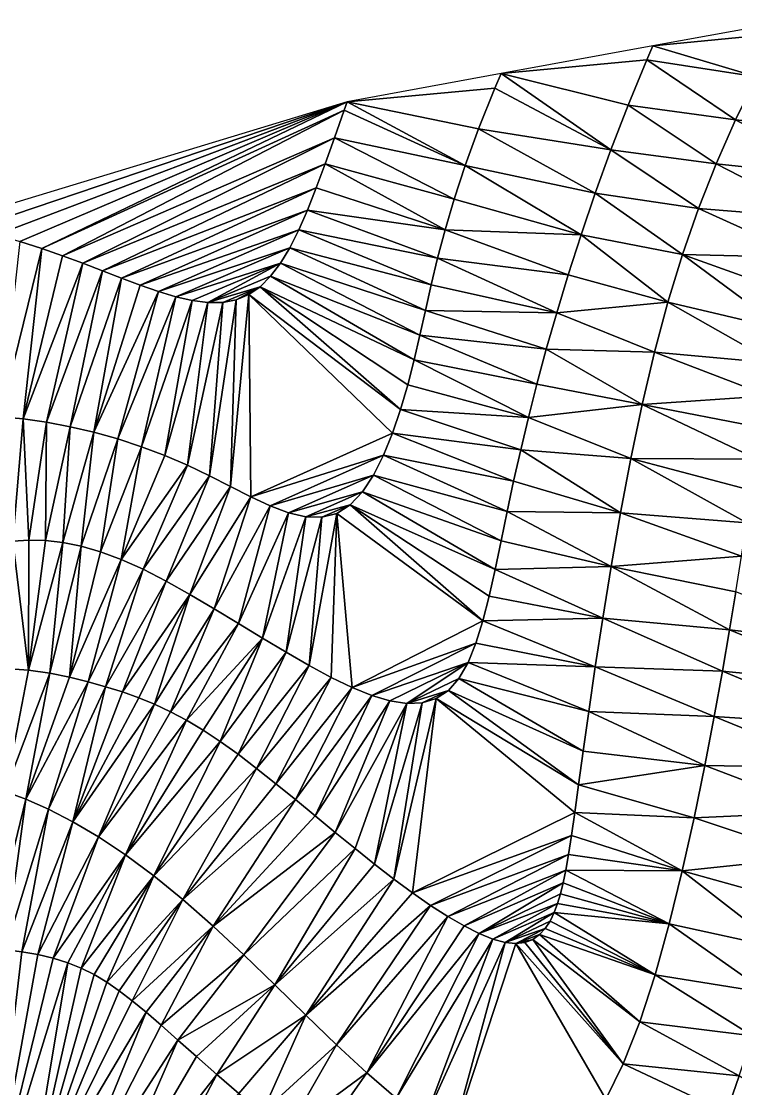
# Model space of a CAD drawing. Header units: metres. Extents: x 0 to 433, y 0 to 317.
# Drawn here: x 281.95 to 287.89, y 300.92 to 309.8 of the extents above; entities that cross this region are included whole.
import ezdxf

# ---------------------------------------------------------------- set-up
doc = ezdxf.new("R2010")
doc.units = ezdxf.units.M
doc.layers.add('TERRAIN_TIN', color=8, linetype='Continuous')

msp = doc.modelspace()

# ---------------------------------------------------------------- linework, layer by layer
at = {"layer": 'TERRAIN_TIN'}
for points in [[(287.2035, 309.5923, 3), (288.2627, 309.6953, 4), (288.3226, 309.7965, 4)], [(288.2627, 309.6953, 4), (287.2035, 309.5923, 3), (288.0677, 309.3362, 4)], [(287.2035, 309.5923, 3), (285.9413, 309.3619, 2), (287.1527, 309.4773, 3)], [(288.0677, 309.3362, 4), (287.2035, 309.5923, 3), (287.1527, 309.4773, 3)], [(285.9413, 309.3619, 2), (286.9971, 309.0989, 3), (287.1527, 309.4773, 3)], [(286.9971, 309.0989, 3), (287.8906, 308.9765, 4), (287.1527, 309.4773, 3)], [(287.8906, 308.9765, 4), (288.0677, 309.3362, 4), (287.1527, 309.4773, 3)], [(285.8889, 309.2402, 2), (285.9413, 309.3619, 2), (284.6624, 309.1285, 1)], [(285.8889, 309.2402, 2), (286.8547, 308.7279, 3), (285.9413, 309.3619, 2)], [(286.8547, 308.7279, 3), (286.9971, 309.0989, 3), (285.9413, 309.3619, 2)], [(288.0677, 309.3362, 4), (287.8906, 308.9765, 4), (288.965, 308.8676, 5)], [(285.7541, 308.9032, 2), (285.8889, 309.2402, 2), (284.6624, 309.1285, 1)], [(286.8547, 308.7279, 3), (285.8889, 309.2402, 2), (285.7541, 308.9032, 2)], [(281.3462, 308.1202, 1), (281.5492, 308.0751, 1), (284.6624, 309.1285, 1)], [(281.5492, 308.0751, 1), (281.7498, 308.0231, 1), (284.6624, 309.1285, 1)], [(281.7498, 308.0231, 1), (281.9402, 307.9672, 1), (284.6624, 309.1285, 1)], [(281.9402, 307.9672, 1), (282.1216, 307.9084, 1), (284.6624, 309.1285, 1)], [(282.1216, 307.9084, 1), (284.6371, 309.0587, 1), (284.6624, 309.1285, 1)], [(284.6371, 309.0587, 1), (285.6422, 308.5967, 2), (284.6624, 309.1285, 1)], [(285.6422, 308.5967, 2), (285.7541, 308.9032, 2), (284.6624, 309.1285, 1)], [(282.1216, 307.9084, 1), (282.2954, 307.8473, 1), (284.6371, 309.0587, 1)], [(284.6371, 309.0587, 1), (282.2954, 307.8473, 1), (284.5548, 308.8268, 1)], [(285.6422, 308.5967, 2), (284.6371, 309.0587, 1), (284.5548, 308.8268, 1)], [(286.9971, 309.0989, 3), (286.8547, 308.7279, 3), (287.7297, 308.6129, 4)], [(287.8906, 308.9765, 4), (286.9971, 309.0989, 3), (287.7297, 308.6129, 4)], [(287.8906, 308.9765, 4), (287.7297, 308.6129, 4), (288.7739, 308.5015, 5)], [(288.965, 308.8676, 5), (287.8906, 308.9765, 4), (288.7739, 308.5015, 5)], [(285.6422, 308.5967, 2), (286.7247, 308.3672, 3), (285.7541, 308.9032, 2)], [(286.7247, 308.3672, 3), (286.8547, 308.7279, 3), (285.7541, 308.9032, 2)], [(282.2954, 307.8473, 1), (282.4632, 307.7851, 1), (284.5548, 308.8268, 1)], [(284.5548, 308.8268, 1), (282.4632, 307.7851, 1), (284.4778, 308.6107, 1)], [(285.5505, 308.3182, 2), (284.5548, 308.8268, 1), (284.4778, 308.6107, 1)], [(285.5505, 308.3182, 2), (285.6422, 308.5967, 2), (284.5548, 308.8268, 1)], [(287.5835, 308.2416, 4), (286.8547, 308.7279, 3), (286.7247, 308.3672, 3)], [(286.8547, 308.7279, 3), (287.5835, 308.2416, 4), (287.7297, 308.6129, 4)], [(282.4632, 307.7851, 1), (282.6263, 307.7224, 1), (284.4778, 308.6107, 1)], [(282.6263, 307.7224, 1), (284.404, 308.4108, 1), (284.4778, 308.6107, 1)], [(284.404, 308.4108, 1), (285.4754, 308.0632, 2), (284.4778, 308.6107, 1)], [(285.4754, 308.0632, 2), (285.5505, 308.3182, 2), (284.4778, 308.6107, 1)], [(286.6067, 308.02, 3), (285.6422, 308.5967, 2), (285.5505, 308.3182, 2)], [(285.6422, 308.5967, 2), (286.6067, 308.02, 3), (286.7247, 308.3672, 3)], [(287.5835, 308.2416, 4), (288.6153, 308.1577, 5), (287.7297, 308.6129, 4)], [(287.7297, 308.6129, 4), (288.6153, 308.1577, 5), (288.7739, 308.5015, 5)], [(284.404, 308.4108, 1), (282.6263, 307.7224, 1), (282.7857, 307.6606, 1)], [(284.3315, 308.2276, 1), (284.404, 308.4108, 1), (282.7857, 307.6606, 1)], [(285.4754, 308.0632, 2), (284.404, 308.4108, 1), (284.3315, 308.2276, 1)], [(285.4754, 308.0632, 2), (286.6067, 308.02, 3), (285.5505, 308.3182, 2)], [(286.7247, 308.3672, 3), (286.6067, 308.02, 3), (287.4504, 307.8591, 4)], [(287.5835, 308.2416, 4), (286.7247, 308.3672, 3), (287.4504, 307.8591, 4)], [(282.941, 307.6021, 1), (284.3315, 308.2276, 1), (282.7857, 307.6606, 1)], [(282.941, 307.6021, 1), (284.2587, 308.0619, 1), (284.3315, 308.2276, 1)], [(284.3315, 308.2276, 1), (284.2587, 308.0619, 1), (285.4131, 307.827, 2)], [(285.4754, 308.0632, 2), (284.3315, 308.2276, 1), (285.4131, 307.827, 2)], [(288.4849, 307.8336, 5), (287.5835, 308.2416, 4), (287.4504, 307.8591, 4)], [(288.6153, 308.1577, 5), (287.5835, 308.2416, 4), (288.4849, 307.8336, 5)], [(283.0913, 307.5498, 1), (284.2587, 308.0619, 1), (282.941, 307.6021, 1)], [(284.2587, 308.0619, 1), (283.0913, 307.5498, 1), (284.1844, 307.9145, 1)], [(285.3599, 307.6053, 2), (284.2587, 308.0619, 1), (284.1844, 307.9145, 1)], [(284.2587, 308.0619, 1), (285.3599, 307.6053, 2), (285.4131, 307.827, 2)], [(286.5001, 307.6886, 3), (285.4754, 308.0632, 2), (285.4131, 307.827, 2)], [(286.6067, 308.02, 3), (285.4754, 308.0632, 2), (286.5001, 307.6886, 3)], [(282.1216, 307.9084, 1), (281.9402, 307.9672, 1), (281.7785, 306.5078, 2)], [(287.329, 307.4617, 4), (286.6067, 308.02, 3), (286.5001, 307.6886, 3)], [(286.6067, 308.02, 3), (287.329, 307.4617, 4), (287.4504, 307.8591, 4)], [(281.9677, 306.4903, 2), (282.1216, 307.9084, 1), (281.7785, 306.5078, 2)], [(281.9677, 306.4903, 2), (282.2954, 307.8473, 1), (282.1216, 307.9084, 1)], [(284.1844, 307.9145, 1), (283.0913, 307.5498, 1), (283.2358, 307.5065, 1)], [(284.1069, 307.7861, 1), (284.1844, 307.9145, 1), (283.2358, 307.5065, 1)], [(284.1069, 307.7861, 1), (285.3121, 307.3935, 2), (284.1844, 307.9145, 1)], [(285.3121, 307.3935, 2), (285.3599, 307.6053, 2), (284.1844, 307.9145, 1)], [(282.2954, 307.8473, 1), (281.9677, 306.4903, 2), (282.4632, 307.7851, 1)], [(281.9677, 306.4903, 2), (282.1614, 306.4628, 2), (282.4632, 307.7851, 1)], [(282.1614, 306.4628, 2), (282.6263, 307.7224, 1), (282.4632, 307.7851, 1)], [(283.3737, 307.475, 1), (284.1069, 307.7861, 1), (283.2358, 307.5065, 1)], [(283.5041, 307.4582, 1), (284.1069, 307.7861, 1), (283.3737, 307.475, 1)], [(284.1069, 307.7861, 1), (283.5041, 307.4582, 1), (284.0251, 307.6777, 1)], [(285.266, 307.1871, 2), (284.1069, 307.7861, 1), (284.0251, 307.6777, 1)], [(285.266, 307.1871, 2), (285.3121, 307.3935, 2), (284.1069, 307.7861, 1)], [(285.3599, 307.6053, 2), (286.4039, 307.3724, 3), (285.4131, 307.827, 2)], [(286.4039, 307.3724, 3), (286.5001, 307.6886, 3), (285.4131, 307.827, 2)], [(287.329, 307.4617, 4), (288.293, 307.234, 5), (287.4504, 307.8591, 4)], [(288.293, 307.234, 5), (288.3789, 307.5265, 5), (287.4504, 307.8591, 4)], [(288.3789, 307.5265, 5), (288.4849, 307.8336, 5), (287.4504, 307.8591, 4)], [(282.1614, 306.4628, 2), (282.3581, 306.4258, 2), (282.6263, 307.7224, 1)], [(282.6263, 307.7224, 1), (282.3581, 306.4258, 2), (282.7857, 307.6606, 1)], [(282.3581, 306.4258, 2), (282.5561, 306.3794, 2), (282.7857, 307.6606, 1)], [(282.5561, 306.3794, 2), (282.941, 307.6021, 1), (282.7857, 307.6606, 1)], [(283.5041, 307.4582, 1), (283.9375, 307.59, 1), (284.0251, 307.6777, 1)], [(283.9375, 307.59, 1), (285.2178, 306.9816, 2), (284.0251, 307.6777, 1)], [(285.2178, 306.9816, 2), (285.266, 307.1871, 2), (284.0251, 307.6777, 1)], [(285.3599, 307.6053, 2), (285.3121, 307.3935, 2), (286.4039, 307.3724, 3)], [(286.4039, 307.3724, 3), (287.329, 307.4617, 4), (286.5001, 307.6886, 3)], [(282.5561, 306.3794, 2), (283.0913, 307.5498, 1), (282.941, 307.6021, 1)], [(283.0913, 307.5498, 1), (282.5561, 306.3794, 2), (282.7542, 306.3239, 2)], [(283.0913, 307.5498, 1), (282.7542, 306.3239, 2), (283.2358, 307.5065, 1)], [(283.9375, 307.59, 1), (283.5041, 307.4582, 1), (283.6263, 307.459, 1)], [(283.7393, 307.4801, 1), (283.9375, 307.59, 1), (283.6263, 307.459, 1)], [(283.8427, 307.5239, 1), (283.7393, 307.4801, 1), (283.6921, 305.9278, 2)], [(283.8611, 305.8424, 2), (283.8427, 307.5239, 1), (283.6921, 305.9278, 2)], [(283.9375, 307.59, 1), (283.7393, 307.4801, 1), (283.8427, 307.5239, 1)], [(283.9375, 307.59, 1), (283.8427, 307.5239, 1), (285.1047, 306.5691, 2)], [(283.8427, 307.5239, 1), (285.0379, 306.3718, 2), (285.1047, 306.5691, 2)], [(283.8611, 305.8424, 2), (285.0379, 306.3718, 2), (283.8427, 307.5239, 1)], [(283.9375, 307.59, 1), (285.1047, 306.5691, 2), (285.1645, 306.7743, 2)], [(285.2178, 306.9816, 2), (283.9375, 307.59, 1), (285.1645, 306.7743, 2)], [(282.7542, 306.3239, 2), (282.9506, 306.2597, 2), (283.2358, 307.5065, 1)], [(282.9506, 306.2597, 2), (283.3737, 307.475, 1), (283.2358, 307.5065, 1)], [(283.3737, 307.475, 1), (282.9506, 306.2597, 2), (283.144, 306.1868, 2)], [(283.5041, 307.4582, 1), (283.3737, 307.475, 1), (283.144, 306.1868, 2)], [(283.3329, 306.1057, 2), (283.5041, 307.4582, 1), (283.144, 306.1868, 2)], [(283.6263, 307.459, 1), (283.3329, 306.1057, 2), (283.5158, 306.0176, 2)], [(283.5041, 307.4582, 1), (283.3329, 306.1057, 2), (283.6263, 307.459, 1)], [(283.7393, 307.4801, 1), (283.6263, 307.459, 1), (283.5158, 306.0176, 2)], [(283.6921, 305.9278, 2), (283.7393, 307.4801, 1), (283.5158, 306.0176, 2)], [(287.329, 307.4617, 4), (286.4039, 307.3724, 3), (287.2175, 307.046, 4)], [(288.2232, 306.9534, 5), (287.329, 307.4617, 4), (287.2175, 307.046, 4)], [(287.329, 307.4617, 4), (288.2232, 306.9534, 5), (288.293, 307.234, 5)], [(285.266, 307.1871, 2), (286.3171, 307.0701, 3), (285.3121, 307.3935, 2)], [(285.3121, 307.3935, 2), (286.3171, 307.0701, 3), (286.4039, 307.3724, 3)], [(286.4039, 307.3724, 3), (286.3171, 307.0701, 3), (287.2175, 307.046, 4)], [(285.266, 307.1871, 2), (285.2178, 306.9816, 2), (286.2389, 306.7804, 3)], [(286.3171, 307.0701, 3), (285.266, 307.1871, 2), (286.2389, 306.7804, 3)], [(286.3171, 307.0701, 3), (286.2389, 306.7804, 3), (287.1147, 306.6104, 4)], [(286.3171, 307.0701, 3), (287.1147, 306.6104, 4), (287.2175, 307.046, 4)], [(287.2175, 307.046, 4), (287.1147, 306.6104, 4), (288.1656, 306.6822, 5)], [(288.2232, 306.9534, 5), (287.2175, 307.046, 4), (288.1656, 306.6822, 5)], [(286.1682, 306.502, 3), (285.2178, 306.9816, 2), (285.1645, 306.7743, 2)], [(285.2178, 306.9816, 2), (286.1682, 306.502, 3), (286.2389, 306.7804, 3)], [(285.1047, 306.5691, 2), (286.1682, 306.502, 3), (285.1645, 306.7743, 2)], [(286.2389, 306.7804, 3), (286.1682, 306.502, 3), (287.1147, 306.6104, 4)], [(287.1147, 306.6104, 4), (288.116, 306.4177, 5), (288.1656, 306.6822, 5)], [(285.0379, 306.3718, 2), (286.1041, 306.2335, 3), (285.1047, 306.5691, 2)], [(286.1041, 306.2335, 3), (286.1682, 306.502, 3), (285.1047, 306.5691, 2)], [(287.1147, 306.6104, 4), (286.1682, 306.502, 3), (287.0203, 306.162, 4)], [(288.0707, 306.1571, 5), (287.1147, 306.6104, 4), (287.0203, 306.162, 4)], [(288.0707, 306.1571, 5), (288.116, 306.4177, 5), (287.1147, 306.6104, 4)], [(281.8821, 305.4744, 3), (281.9677, 306.4903, 2), (281.7785, 306.5078, 2)], [(281.9677, 306.4903, 2), (281.8821, 305.4744, 3), (282.0149, 305.4817, 3)], [(282.1614, 306.4628, 2), (281.9677, 306.4903, 2), (282.0149, 305.4817, 3)], [(282.1614, 306.4628, 2), (282.0149, 305.4817, 3), (282.153, 305.4784, 3)], [(282.3581, 306.4258, 2), (282.1614, 306.4628, 2), (282.153, 305.4784, 3)], [(286.1682, 306.502, 3), (286.1041, 306.2335, 3), (287.0203, 306.162, 4)], [(282.2976, 305.4627, 3), (282.3581, 306.4258, 2), (282.153, 305.4784, 3)], [(282.5561, 306.3794, 2), (282.3581, 306.4258, 2), (282.2976, 305.4627, 3)], [(282.5561, 306.3794, 2), (282.2976, 305.4627, 3), (282.4499, 305.4328, 3)], [(282.5561, 306.3794, 2), (282.4499, 305.4328, 3), (282.7542, 306.3239, 2)], [(283.8611, 305.8424, 2), (284.9633, 306.1881, 2), (285.0379, 306.3718, 2)], [(285.0379, 306.3718, 2), (284.9633, 306.1881, 2), (286.0456, 305.9737, 3)], [(286.1041, 306.2335, 3), (285.0379, 306.3718, 2), (286.0456, 305.9737, 3)], [(282.4499, 305.4328, 3), (282.6111, 305.3867, 3), (282.7542, 306.3239, 2)], [(282.6111, 305.3867, 3), (282.9506, 306.2597, 2), (282.7542, 306.3239, 2)], [(282.6111, 305.3867, 3), (282.7825, 305.3227, 3), (282.9506, 306.2597, 2)], [(282.9506, 306.2597, 2), (282.7825, 305.3227, 3), (283.144, 306.1868, 2)], [(282.7825, 305.3227, 3), (283.3329, 306.1057, 2), (283.144, 306.1868, 2)], [(284.0221, 305.768, 2), (284.9633, 306.1881, 2), (283.8611, 305.8424, 2)], [(284.9633, 306.1881, 2), (284.0221, 305.768, 2), (284.8803, 306.0237, 2)], [(284.9633, 306.1881, 2), (284.8803, 306.0237, 2), (285.9918, 305.7212, 3)], [(284.9633, 306.1881, 2), (285.9918, 305.7212, 3), (286.0456, 305.9737, 3)], [(286.9342, 305.7104, 4), (286.1041, 306.2335, 3), (286.0456, 305.9737, 3)], [(286.1041, 306.2335, 3), (286.9342, 305.7104, 4), (287.0203, 306.162, 4)], [(282.7825, 305.3227, 3), (282.9646, 305.2399, 3), (283.3329, 306.1057, 2)], [(283.3329, 306.1057, 2), (282.9646, 305.2399, 3), (283.5158, 306.0176, 2)], [(286.9342, 305.7104, 4), (287.9848, 305.6278, 5), (287.0203, 306.162, 4)], [(287.9848, 305.6278, 5), (288.0275, 305.8955, 5), (287.0203, 306.162, 4)], [(288.0275, 305.8955, 5), (288.0707, 306.1571, 5), (287.0203, 306.162, 4)], [(283.5158, 306.0176, 2), (282.9646, 305.2399, 3), (283.1556, 305.1413, 3)], [(283.6921, 305.9278, 2), (283.5158, 306.0176, 2), (283.1556, 305.1413, 3)], [(284.0221, 305.768, 2), (284.1746, 305.7106, 2), (284.8803, 306.0237, 2)], [(284.1746, 305.7106, 2), (284.7883, 305.8845, 2), (284.8803, 306.0237, 2)], [(284.8803, 306.0237, 2), (284.7883, 305.8845, 2), (285.9415, 305.4755, 3)], [(284.8803, 306.0237, 2), (285.9415, 305.4755, 3), (285.9918, 305.7212, 3)], [(283.353, 305.0308, 3), (283.6921, 305.9278, 2), (283.1556, 305.1413, 3)], [(283.8611, 305.8424, 2), (283.6921, 305.9278, 2), (283.353, 305.0308, 3)], [(285.9918, 305.7212, 3), (286.9342, 305.7104, 4), (286.0456, 305.9737, 3)], [(283.8611, 305.8424, 2), (283.353, 305.0308, 3), (283.5541, 304.9125, 3)], [(284.0221, 305.768, 2), (283.8611, 305.8424, 2), (283.5541, 304.9125, 3)], [(284.1746, 305.7106, 2), (284.3179, 305.6766, 2), (284.7883, 305.8845, 2)], [(284.3179, 305.6766, 2), (284.6865, 305.776, 2), (284.7883, 305.8845, 2)], [(284.7883, 305.8845, 2), (284.6865, 305.776, 2), (285.8927, 305.2395, 3)], [(285.9415, 305.4755, 3), (284.7883, 305.8845, 2), (285.8927, 305.2395, 3)], [(283.7565, 304.7903, 3), (284.0221, 305.768, 2), (283.5541, 304.9125, 3)], [(284.1746, 305.7106, 2), (284.0221, 305.768, 2), (283.7565, 304.7903, 3)], [(284.6865, 305.776, 2), (284.3179, 305.6766, 2), (284.4513, 305.6723, 2)], [(284.6865, 305.776, 2), (284.4513, 305.6723, 2), (284.5744, 305.704, 2)], [(285.7902, 304.8112, 3), (284.6865, 305.776, 2), (284.5744, 305.704, 2)], [(284.6865, 305.776, 2), (285.843, 305.0169, 3), (285.8927, 305.2395, 3)], [(284.6865, 305.776, 2), (285.7902, 304.8112, 3), (285.843, 305.0169, 3)], [(284.1746, 305.7106, 2), (283.7565, 304.7903, 3), (283.9578, 304.6681, 3)], [(284.3179, 305.6766, 2), (284.1746, 305.7106, 2), (283.9578, 304.6681, 3)], [(284.1552, 304.5499, 3), (284.3179, 305.6766, 2), (283.9578, 304.6681, 3)], [(284.4513, 305.6723, 2), (284.3179, 305.6766, 2), (284.1552, 304.5499, 3)], [(284.4513, 305.6723, 2), (284.1552, 304.5499, 3), (284.3464, 304.4397, 3)], [(284.5291, 304.3413, 3), (284.5744, 305.704, 2), (284.3464, 304.4397, 3)], [(284.5744, 305.704, 2), (284.4513, 305.6723, 2), (284.3464, 304.4397, 3)], [(284.5744, 305.704, 2), (284.5291, 304.3413, 3), (284.7023, 304.2577, 3)], [(285.7902, 304.8112, 3), (284.5744, 305.704, 2), (284.7023, 304.2577, 3)], [(285.9918, 305.7212, 3), (285.9415, 305.4755, 3), (286.8563, 305.2646, 4)], [(286.9342, 305.7104, 4), (285.9918, 305.7212, 3), (286.8563, 305.2646, 4)], [(287.9405, 305.3489, 5), (286.9342, 305.7104, 4), (286.8563, 305.2646, 4)], [(287.9848, 305.6278, 5), (286.9342, 305.7104, 4), (287.9405, 305.3489, 5)], [(282.011, 304.401, 4), (281.8821, 305.4744, 3), (281.8197, 304.414, 4)], [(281.8821, 305.4744, 3), (282.011, 304.401, 4), (282.0149, 305.4817, 3)], [(282.0149, 305.4817, 3), (282.011, 304.401, 4), (282.153, 305.4784, 3)], [(282.011, 304.401, 4), (282.2976, 305.4627, 3), (282.153, 305.4784, 3)], [(285.9415, 305.4755, 3), (285.8927, 305.2395, 3), (286.8563, 305.2646, 4)], [(282.2976, 305.4627, 3), (282.011, 304.401, 4), (282.1881, 304.3761, 4)], [(282.4499, 305.4328, 3), (282.2976, 305.4627, 3), (282.1881, 304.3761, 4)], [(282.3528, 304.3427, 4), (282.4499, 305.4328, 3), (282.1881, 304.3761, 4)], [(282.3528, 304.3427, 4), (282.6111, 305.3867, 3), (282.4499, 305.4328, 3)], [(282.7825, 305.3227, 3), (282.6111, 305.3867, 3), (282.3528, 304.3427, 4)], [(282.7825, 305.3227, 3), (282.3528, 304.3427, 4), (282.5071, 304.3043, 4)], [(282.9646, 305.2399, 3), (282.7825, 305.3227, 3), (282.5071, 304.3043, 4)], [(287.893, 305.0535, 5), (287.9405, 305.3489, 5), (286.8563, 305.2646, 4)], [(282.6531, 304.2636, 4), (282.9646, 305.2399, 3), (282.5071, 304.3043, 4)], [(282.9646, 305.2399, 3), (282.6531, 304.2636, 4), (283.1556, 305.1413, 3)], [(285.843, 305.0169, 3), (286.7864, 304.8342, 4), (285.8927, 305.2395, 3)], [(285.8927, 305.2395, 3), (286.7864, 304.8342, 4), (286.8563, 305.2646, 4)], [(286.7864, 304.8342, 4), (287.8405, 304.7366, 5), (286.8563, 305.2646, 4)], [(287.8405, 304.7366, 5), (287.893, 305.0535, 5), (286.8563, 305.2646, 4)], [(282.6531, 304.2636, 4), (282.7926, 304.2199, 4), (283.1556, 305.1413, 3)], [(282.7926, 304.2199, 4), (283.353, 305.0308, 3), (283.1556, 305.1413, 3)], [(282.9277, 304.1717, 4), (283.353, 305.0308, 3), (282.7926, 304.2199, 4)], [(282.9277, 304.1717, 4), (283.0603, 304.1174, 4), (283.353, 305.0308, 3)], [(283.353, 305.0308, 3), (283.0603, 304.1174, 4), (283.5541, 304.9125, 3)], [(287.893, 305.0535, 5), (287.8405, 304.7366, 5), (289.0495, 304.5965, 6)], [(285.843, 305.0169, 3), (285.7902, 304.8112, 3), (286.7864, 304.8342, 4)], [(283.0603, 304.1174, 4), (283.1924, 304.0556, 4), (283.5541, 304.9125, 3)], [(283.1924, 304.0556, 4), (283.7565, 304.7903, 3), (283.5541, 304.9125, 3)], [(283.7565, 304.7903, 3), (283.1924, 304.0556, 4), (283.3258, 303.9846, 4)], [(283.9578, 304.6681, 3), (283.7565, 304.7903, 3), (283.3258, 303.9846, 4)], [(285.7321, 304.6262, 3), (285.7902, 304.8112, 3), (284.7023, 304.2577, 3)], [(285.7902, 304.8112, 3), (285.7321, 304.6262, 3), (286.7245, 304.4284, 4)], [(286.7864, 304.8342, 4), (285.7902, 304.8112, 3), (286.7245, 304.4284, 4)], [(286.7864, 304.8342, 4), (286.7245, 304.4284, 4), (287.7811, 304.393, 5)], [(287.8405, 304.7366, 5), (286.7864, 304.8342, 4), (287.7811, 304.393, 5)], [(288.9613, 304.2754, 6), (287.8405, 304.7366, 5), (287.7811, 304.393, 5)], [(289.0495, 304.5965, 6), (287.8405, 304.7366, 5), (288.9613, 304.2754, 6)], [(283.4626, 303.9029, 4), (283.9578, 304.6681, 3), (283.3258, 303.9846, 4)], [(283.4626, 303.9029, 4), (283.6048, 303.8091, 4), (283.9578, 304.6681, 3)], [(283.6048, 303.8091, 4), (284.1552, 304.5499, 3), (283.9578, 304.6681, 3)], [(284.8653, 304.1919, 3), (285.7321, 304.6262, 3), (284.7023, 304.2577, 3)], [(285.6664, 304.4655, 3), (285.7321, 304.6262, 3), (284.8653, 304.1919, 3)], [(285.7321, 304.6262, 3), (285.6664, 304.4655, 3), (286.7245, 304.4284, 4)], [(283.6048, 303.8091, 4), (283.7536, 303.7021, 4), (284.1552, 304.5499, 3)], [(284.1552, 304.5499, 3), (283.7536, 303.7021, 4), (284.3464, 304.4397, 3)], [(282.011, 304.401, 4), (281.8197, 304.414, 4), (281.8178, 303.3934, 5)], [(283.7536, 303.7021, 4), (283.9084, 303.5841, 4), (284.3464, 304.4397, 3)], [(283.9084, 303.5841, 4), (284.5291, 304.3413, 3), (284.3464, 304.4397, 3)], [(285.0175, 304.1468, 3), (285.6664, 304.4655, 3), (284.8653, 304.1919, 3)], [(285.0175, 304.1468, 3), (285.158, 304.1253, 3), (285.6664, 304.4655, 3)], [(285.158, 304.1253, 3), (285.5908, 304.3328, 3), (285.6664, 304.4655, 3)], [(285.6664, 304.4655, 3), (285.5908, 304.3328, 3), (286.6706, 304.0565, 4)], [(285.6664, 304.4655, 3), (286.6706, 304.0565, 4), (286.7245, 304.4284, 4)], [(286.6706, 304.0565, 4), (287.713, 304.0174, 5), (286.7245, 304.4284, 4)], [(286.7245, 304.4284, 4), (287.713, 304.0174, 5), (287.7811, 304.393, 5)], [(282.011, 304.401, 4), (281.8178, 303.3934, 5), (282.1881, 304.3761, 4)], [(281.8178, 303.3934, 5), (281.9904, 303.3297, 5), (282.1881, 304.3761, 4)], [(281.9904, 303.3297, 5), (282.3528, 304.3427, 4), (282.1881, 304.3761, 4)], [(282.5071, 304.3043, 4), (282.3528, 304.3427, 4), (281.9904, 303.3297, 5)], [(284.5291, 304.3413, 3), (283.9084, 303.5841, 4), (284.0679, 303.4575, 4)], [(284.5291, 304.3413, 3), (284.0679, 303.4575, 4), (284.7023, 304.2577, 3)], [(285.158, 304.1253, 3), (285.5031, 304.2317, 3), (285.5908, 304.3328, 3)], [(285.5908, 304.3328, 3), (285.5031, 304.2317, 3), (286.6244, 303.7279, 4)], [(286.6706, 304.0565, 4), (285.5908, 304.3328, 3), (286.6244, 303.7279, 4)], [(287.713, 304.0174, 5), (288.8657, 303.9403, 6), (287.7811, 304.393, 5)], [(288.8657, 303.9403, 6), (288.9613, 304.2754, 6), (287.7811, 304.393, 5)], [(282.178, 303.2459, 5), (282.5071, 304.3043, 4), (281.9904, 303.3297, 5)], [(282.178, 303.2459, 5), (282.6531, 304.2636, 4), (282.5071, 304.3043, 4)], [(282.178, 303.2459, 5), (282.3792, 303.141, 5), (282.6531, 304.2636, 4)], [(282.6531, 304.2636, 4), (282.3792, 303.141, 5), (282.7926, 304.2199, 4)], [(284.0679, 303.4575, 4), (284.2308, 303.3249, 4), (284.7023, 304.2577, 3)], [(284.2308, 303.3249, 4), (284.8653, 304.1919, 3), (284.7023, 304.2577, 3)], [(282.3792, 303.141, 5), (282.9277, 304.1717, 4), (282.7926, 304.2199, 4)], [(282.9277, 304.1717, 4), (282.3792, 303.141, 5), (283.0603, 304.1174, 4)], [(284.2308, 303.3249, 4), (284.3957, 303.1891, 4), (284.8653, 304.1919, 3)], [(284.3957, 303.1891, 4), (285.0175, 304.1468, 3), (284.8653, 304.1919, 3)], [(285.0175, 304.1468, 3), (284.3957, 303.1891, 4), (284.5613, 303.0525, 4)], [(285.158, 304.1253, 3), (285.0175, 304.1468, 3), (284.5613, 303.0525, 4)], [(285.2055, 302.5497, 4), (285.4015, 304.1648, 3), (285.0498, 302.6643, 4)], [(285.4015, 304.1648, 3), (285.2863, 304.1303, 3), (285.0498, 302.6643, 4)], [(285.158, 304.1253, 3), (285.2863, 304.1303, 3), (285.5031, 304.2317, 3)], [(285.4015, 304.1648, 3), (285.2055, 302.5497, 4), (286.5534, 303.2172, 4)], [(285.5031, 304.2317, 3), (285.2863, 304.1303, 3), (285.4015, 304.1648, 3)], [(286.5858, 303.4493, 4), (285.5031, 304.2317, 3), (285.4015, 304.1648, 3)], [(286.5858, 303.4493, 4), (285.4015, 304.1648, 3), (286.5534, 303.2172, 4)], [(285.5031, 304.2317, 3), (286.5858, 303.4493, 4), (286.6244, 303.7279, 4)], [(283.0603, 304.1174, 4), (282.3792, 303.141, 5), (282.5929, 303.0142, 5)], [(283.1924, 304.0556, 4), (283.0603, 304.1174, 4), (282.5929, 303.0142, 5)], [(283.1924, 304.0556, 4), (282.5929, 303.0142, 5), (283.3258, 303.9846, 4)], [(284.7265, 302.9178, 4), (285.158, 304.1253, 3), (284.5613, 303.0525, 4)], [(285.158, 304.1253, 3), (284.7265, 302.9178, 4), (284.8897, 302.7875, 4)], [(285.0498, 302.6643, 4), (285.2863, 304.1303, 3), (284.8897, 302.7875, 4)], [(285.2863, 304.1303, 3), (285.158, 304.1253, 3), (284.8897, 302.7875, 4)], [(287.6347, 303.6079, 5), (286.6706, 304.0565, 4), (286.6244, 303.7279, 4)], [(287.713, 304.0174, 5), (286.6706, 304.0565, 4), (287.6347, 303.6079, 5)], [(282.5929, 303.0142, 5), (282.8177, 302.8647, 5), (283.3258, 303.9846, 4)], [(282.8177, 302.8647, 5), (283.4626, 303.9029, 4), (283.3258, 303.9846, 4)], [(288.7616, 303.5897, 6), (287.713, 304.0174, 5), (287.6347, 303.6079, 5)], [(288.8657, 303.9403, 6), (287.713, 304.0174, 5), (288.7616, 303.5897, 6)], [(283.4626, 303.9029, 4), (282.8177, 302.8647, 5), (283.6048, 303.8091, 4)], [(282.8177, 302.8647, 5), (283.0524, 302.6916, 5), (283.6048, 303.8091, 4)], [(283.6048, 303.8091, 4), (283.0524, 302.6916, 5), (283.7536, 303.7021, 4)], [(283.0524, 302.6916, 5), (283.9084, 303.5841, 4), (283.7536, 303.7021, 4)], [(286.5858, 303.4493, 4), (287.6347, 303.6079, 5), (286.6244, 303.7279, 4)], [(283.9084, 303.5841, 4), (283.0524, 302.6916, 5), (283.2956, 302.4941, 5)], [(284.0679, 303.4575, 4), (283.9084, 303.5841, 4), (283.2956, 302.4941, 5)], [(287.6347, 303.6079, 5), (286.5858, 303.4493, 4), (287.5462, 303.1748, 5)], [(288.6482, 303.2236, 6), (287.6347, 303.6079, 5), (287.5462, 303.1748, 5)], [(288.6482, 303.2236, 6), (288.7616, 303.5897, 6), (287.6347, 303.6079, 5)], [(284.2308, 303.3249, 4), (284.0679, 303.4575, 4), (283.2956, 302.4941, 5)], [(286.5858, 303.4493, 4), (286.5534, 303.2172, 4), (287.5462, 303.1748, 5)], [(281.9904, 303.3297, 5), (281.8178, 303.3934, 5), (281.6849, 302.0851, 6)], [(281.8203, 302.0756, 6), (281.9904, 303.3297, 5), (281.6849, 302.0851, 6)], [(281.8203, 302.0756, 6), (282.178, 303.2459, 5), (281.9904, 303.3297, 5)], [(283.5459, 302.2727, 5), (284.2308, 303.3249, 4), (283.2956, 302.4941, 5)], [(284.3957, 303.1891, 4), (284.2308, 303.3249, 4), (283.5459, 302.2727, 5)], [(281.8203, 302.0756, 6), (281.9555, 302.0592, 6), (282.178, 303.2459, 5)], [(282.178, 303.2459, 5), (281.9555, 302.0592, 6), (282.3792, 303.141, 5)], [(284.5613, 303.0525, 4), (284.3957, 303.1891, 4), (283.5459, 302.2727, 5)], [(285.2055, 302.5497, 4), (286.5259, 303.0255, 4), (286.5534, 303.2172, 4)], [(286.5259, 303.0255, 4), (287.4477, 302.7316, 5), (286.5534, 303.2172, 4)], [(286.5534, 303.2172, 4), (287.4477, 302.7316, 5), (287.5462, 303.1748, 5)], [(287.4477, 302.7316, 5), (288.5278, 302.8469, 6), (287.5462, 303.1748, 5)], [(288.5278, 302.8469, 6), (288.6482, 303.2236, 6), (287.5462, 303.1748, 5)], [(281.9555, 302.0592, 6), (282.0883, 302.0358, 6), (282.3792, 303.141, 5)], [(282.3792, 303.141, 5), (282.0883, 302.0358, 6), (282.5929, 303.0142, 5)], [(282.0883, 302.0358, 6), (282.2163, 302.0054, 6), (282.5929, 303.0142, 5)], [(282.2163, 302.0054, 6), (282.8177, 302.8647, 5), (282.5929, 303.0142, 5)], [(283.8012, 302.0337, 5), (284.5613, 303.0525, 4), (283.5459, 302.2727, 5)], [(283.8012, 302.0337, 5), (284.7265, 302.9178, 4), (284.5613, 303.0525, 4)], [(286.5259, 303.0255, 4), (285.2055, 302.5497, 4), (285.3554, 302.4455, 4)], [(286.5018, 302.8682, 4), (286.5259, 303.0255, 4), (285.3554, 302.4455, 4)], [(287.4477, 302.7316, 5), (286.5259, 303.0255, 4), (286.5018, 302.8682, 4)], [(284.7265, 302.9178, 4), (283.8012, 302.0337, 5), (284.0591, 301.7847, 5)], [(284.7265, 302.9178, 4), (284.0591, 301.7847, 5), (284.8897, 302.7875, 4)], [(282.3375, 301.9679, 6), (282.8177, 302.8647, 5), (282.2163, 302.0054, 6)], [(282.8177, 302.8647, 5), (282.3375, 301.9679, 6), (282.4504, 301.9231, 6)], [(283.0524, 302.6916, 5), (282.8177, 302.8647, 5), (282.4504, 301.9231, 6)], [(285.4984, 302.3532, 4), (286.5018, 302.8682, 4), (285.3554, 302.4455, 4)], [(285.4984, 302.3532, 4), (286.4797, 302.7391, 4), (286.5018, 302.8682, 4)], [(286.4797, 302.7391, 4), (287.4477, 302.7316, 5), (286.5018, 302.8682, 4)], [(288.5278, 302.8469, 6), (287.4477, 302.7316, 5), (288.4033, 302.4661, 6)], [(284.0591, 301.7847, 5), (285.0498, 302.6643, 4), (284.8897, 302.7875, 4)], [(286.4797, 302.7391, 4), (285.4984, 302.3532, 4), (285.633, 302.2745, 4)], [(286.4581, 302.6322, 4), (286.4797, 302.7391, 4), (285.633, 302.2745, 4)], [(286.4797, 302.7391, 4), (286.4581, 302.6322, 4), (287.3394, 302.2917, 5)], [(287.4477, 302.7316, 5), (286.4797, 302.7391, 4), (287.3394, 302.2917, 5)], [(287.4477, 302.7316, 5), (287.3394, 302.2917, 5), (288.2773, 302.0875, 6)], [(288.4033, 302.4661, 6), (287.4477, 302.7316, 5), (288.2773, 302.0875, 6)], [(282.5574, 301.8702, 6), (283.0524, 302.6916, 5), (282.4504, 301.9231, 6)], [(283.0524, 302.6916, 5), (282.5574, 301.8702, 6), (282.6616, 301.8082, 6)], [(283.0524, 302.6916, 5), (282.6616, 301.8082, 6), (283.2956, 302.4941, 5)], [(284.3173, 301.5334, 5), (285.0498, 302.6643, 4), (284.0591, 301.7847, 5)], [(284.3173, 301.5334, 5), (285.2055, 302.5497, 4), (285.0498, 302.6643, 4)], [(285.2055, 302.5497, 4), (284.3173, 301.5334, 5), (285.3554, 302.4455, 4)], [(285.758, 302.2111, 4), (286.4581, 302.6322, 4), (285.633, 302.2745, 4)], [(286.4581, 302.6322, 4), (285.758, 302.2111, 4), (286.4355, 302.5414, 4)], [(286.4581, 302.6322, 4), (286.4355, 302.5414, 4), (287.3394, 302.2917, 5)], [(282.6616, 301.8082, 6), (282.7664, 301.7359, 6), (283.2956, 302.4941, 5)], [(282.7664, 301.7359, 6), (282.8748, 301.6526, 6), (283.2956, 302.4941, 5)], [(282.8748, 301.6526, 6), (283.5459, 302.2727, 5), (283.2956, 302.4941, 5)], [(285.758, 302.2111, 4), (286.4107, 302.4606, 4), (286.4355, 302.5414, 4)], [(286.4107, 302.4606, 4), (285.758, 302.2111, 4), (285.8722, 302.1645, 4)], [(286.382, 302.3851, 4), (286.4107, 302.4606, 4), (285.8722, 302.1645, 4)], [(286.4107, 302.4606, 4), (286.382, 302.3851, 4), (287.3394, 302.2917, 5)], [(286.4355, 302.5414, 4), (286.4107, 302.4606, 4), (287.3394, 302.2917, 5)], [(284.3173, 301.5334, 5), (284.5733, 301.2873, 5), (285.3554, 302.4455, 4)], [(284.5733, 301.2873, 5), (285.4984, 302.3532, 4), (285.3554, 302.4455, 4)], [(285.9742, 302.1364, 4), (286.382, 302.3851, 4), (285.8722, 302.1645, 4)], [(285.9742, 302.1364, 4), (286.3484, 302.3155, 4), (286.382, 302.3851, 4)], [(286.382, 302.3851, 4), (286.3484, 302.3155, 4), (287.2215, 301.8687, 5)], [(286.382, 302.3851, 4), (287.2215, 301.8687, 5), (287.3394, 302.2917, 5)], [(285.4984, 302.3532, 4), (284.5733, 301.2873, 5), (284.825, 301.0542, 5)], [(285.633, 302.2745, 4), (285.4984, 302.3532, 4), (284.825, 301.0542, 5)], [(286.3484, 302.3155, 4), (285.9742, 302.1364, 4), (286.3086, 302.2539, 4)], [(287.2215, 301.8687, 5), (286.3484, 302.3155, 4), (286.3086, 302.2539, 4)], [(287.2215, 301.8687, 5), (288.1529, 301.7174, 6), (287.3394, 302.2917, 5)], [(287.3394, 302.2917, 5), (288.1529, 301.7174, 6), (288.2773, 302.0875, 6)], [(282.8748, 301.6526, 6), (282.9902, 301.557, 6), (283.5459, 302.2727, 5)], [(282.9902, 301.557, 6), (283.1156, 301.4483, 6), (283.5459, 302.2727, 5)], [(283.1156, 301.4483, 6), (283.8012, 302.0337, 5), (283.5459, 302.2727, 5)], [(285.758, 302.2111, 4), (285.633, 302.2745, 4), (284.825, 301.0542, 5)], [(285.0699, 300.8416, 5), (285.758, 302.2111, 4), (284.825, 301.0542, 5)], [(285.8722, 302.1645, 4), (285.758, 302.2111, 4), (285.0699, 300.8416, 5)], [(285.9742, 302.1364, 4), (286.0631, 302.1278, 4), (286.3086, 302.2539, 4)], [(286.0631, 302.1278, 4), (286.2614, 302.2024, 4), (286.3086, 302.2539, 4)], [(286.2614, 302.2024, 4), (286.0631, 302.1278, 4), (286.2055, 302.1628, 4)], [(287.0941, 301.476, 5), (286.2614, 302.2024, 4), (286.2055, 302.1628, 4)], [(286.2614, 302.2024, 4), (287.2215, 301.8687, 5), (286.3086, 302.2539, 4)], [(287.2215, 301.8687, 5), (286.2614, 302.2024, 4), (287.0941, 301.476, 5)], [(285.3057, 300.6573, 5), (285.8722, 302.1645, 4), (285.0699, 300.8416, 5)], [(285.9742, 302.1364, 4), (285.8722, 302.1645, 4), (285.3057, 300.6573, 5)], [(285.9742, 302.1364, 4), (285.3057, 300.6573, 5), (285.5305, 300.5083, 5)], [(286.0631, 302.1278, 4), (285.9742, 302.1364, 4), (285.5305, 300.5083, 5)], [(286.8123, 300.8353, 5), (286.0631, 302.1278, 4), (285.5305, 300.5083, 5)], [(286.0631, 302.1278, 4), (286.1399, 302.1373, 4), (286.2055, 302.1628, 4)], [(286.1399, 302.1373, 4), (286.0631, 302.1278, 4), (286.9577, 301.127, 5)], [(286.0631, 302.1278, 4), (286.8123, 300.8353, 5), (286.9577, 301.127, 5)], [(286.1399, 302.1373, 4), (286.9577, 301.127, 5), (286.2055, 302.1628, 4)], [(286.9577, 301.127, 5), (287.0941, 301.476, 5), (286.2055, 302.1628, 4)], [(281.9555, 302.0592, 6), (281.8203, 302.0756, 6), (281.7001, 299.9006, 7)], [(281.9555, 302.0592, 6), (281.7001, 299.9006, 7), (282.0883, 302.0358, 6)], [(281.7001, 299.9006, 7), (282.2163, 302.0054, 6), (282.0883, 302.0358, 6)], [(283.8012, 302.0337, 5), (283.1156, 301.4483, 6), (283.2545, 301.3255, 6)], [(283.8012, 302.0337, 5), (283.2545, 301.3255, 6), (284.0591, 301.7847, 5)], [(282.3375, 301.9679, 6), (282.2163, 302.0054, 6), (281.7001, 299.9006, 7)], [(281.9884, 299.8666, 7), (282.3375, 301.9679, 6), (281.7001, 299.9006, 7)], [(282.3375, 301.9679, 6), (281.9884, 299.8666, 7), (282.4504, 301.9231, 6)], [(281.9884, 299.8666, 7), (282.5574, 301.8702, 6), (282.4504, 301.9231, 6)], [(282.5574, 301.8702, 6), (281.9884, 299.8666, 7), (282.6616, 301.8082, 6)], [(288.0327, 301.3622, 6), (287.2215, 301.8687, 5), (287.0941, 301.476, 5)], [(288.1529, 301.7174, 6), (287.2215, 301.8687, 5), (288.0327, 301.3622, 6)], [(282.6616, 301.8082, 6), (281.9884, 299.8666, 7), (282.7664, 301.7359, 6)], [(283.2545, 301.3255, 6), (283.409, 301.1882, 6), (284.0591, 301.7847, 5)], [(284.0591, 301.7847, 5), (283.409, 301.1882, 6), (283.5783, 301.0394, 6)], [(284.3173, 301.5334, 5), (284.0591, 301.7847, 5), (283.5783, 301.0394, 6)], [(281.9884, 299.8666, 7), (282.8748, 301.6526, 6), (282.7664, 301.7359, 6)], [(282.8748, 301.6526, 6), (281.9884, 299.8666, 7), (282.9902, 301.557, 6)], [(282.9902, 301.557, 6), (281.9884, 299.8666, 7), (282.2747, 299.8085, 7)], [(283.1156, 301.4483, 6), (282.9902, 301.557, 6), (282.2747, 299.8085, 7)], [(283.7605, 300.8826, 6), (284.3173, 301.5334, 5), (283.5783, 301.0394, 6)], [(284.3173, 301.5334, 5), (283.7605, 300.8826, 6), (283.9538, 300.7214, 6)], [(284.3173, 301.5334, 5), (283.9538, 300.7214, 6), (284.5733, 301.2873, 5)], [(283.2545, 301.3255, 6), (283.1156, 301.4483, 6), (282.2747, 299.8085, 7)], [(286.9577, 301.127, 5), (287.9197, 301.0284, 6), (287.0941, 301.476, 5)], [(287.9197, 301.0284, 6), (288.0327, 301.3622, 6), (287.0941, 301.476, 5)], [(282.5581, 299.73, 7), (283.2545, 301.3255, 6), (282.2747, 299.8085, 7)], [(282.5581, 299.73, 7), (283.409, 301.1882, 6), (283.2545, 301.3255, 6)], [(284.5733, 301.2873, 5), (283.9538, 300.7214, 6), (284.1564, 300.5594, 6)], [(284.5733, 301.2873, 5), (284.1564, 300.5594, 6), (284.825, 301.0542, 5)], [(283.409, 301.1882, 6), (282.5581, 299.73, 7), (283.5783, 301.0394, 6)], [(286.9577, 301.127, 5), (286.8123, 300.8353, 5), (287.8167, 300.7222, 6)], [(287.9197, 301.0284, 6), (286.9577, 301.127, 5), (287.8167, 300.7222, 6)], [(282.5581, 299.73, 7), (282.8377, 299.6357, 7), (283.5783, 301.0394, 6)], [(282.8377, 299.6357, 7), (283.7605, 300.8826, 6), (283.5783, 301.0394, 6)], [(284.1564, 300.5594, 6), (284.3663, 300.4002, 6), (284.825, 301.0542, 5)], [(284.3663, 300.4002, 6), (285.0699, 300.8416, 5), (284.825, 301.0542, 5)], [(288.7233, 300.493, 7), (287.9197, 301.0284, 6), (287.8167, 300.7222, 6)]]:
    msp.add_3dface(points, dxfattribs=at)

doc.saveas('drawing.dxf')
